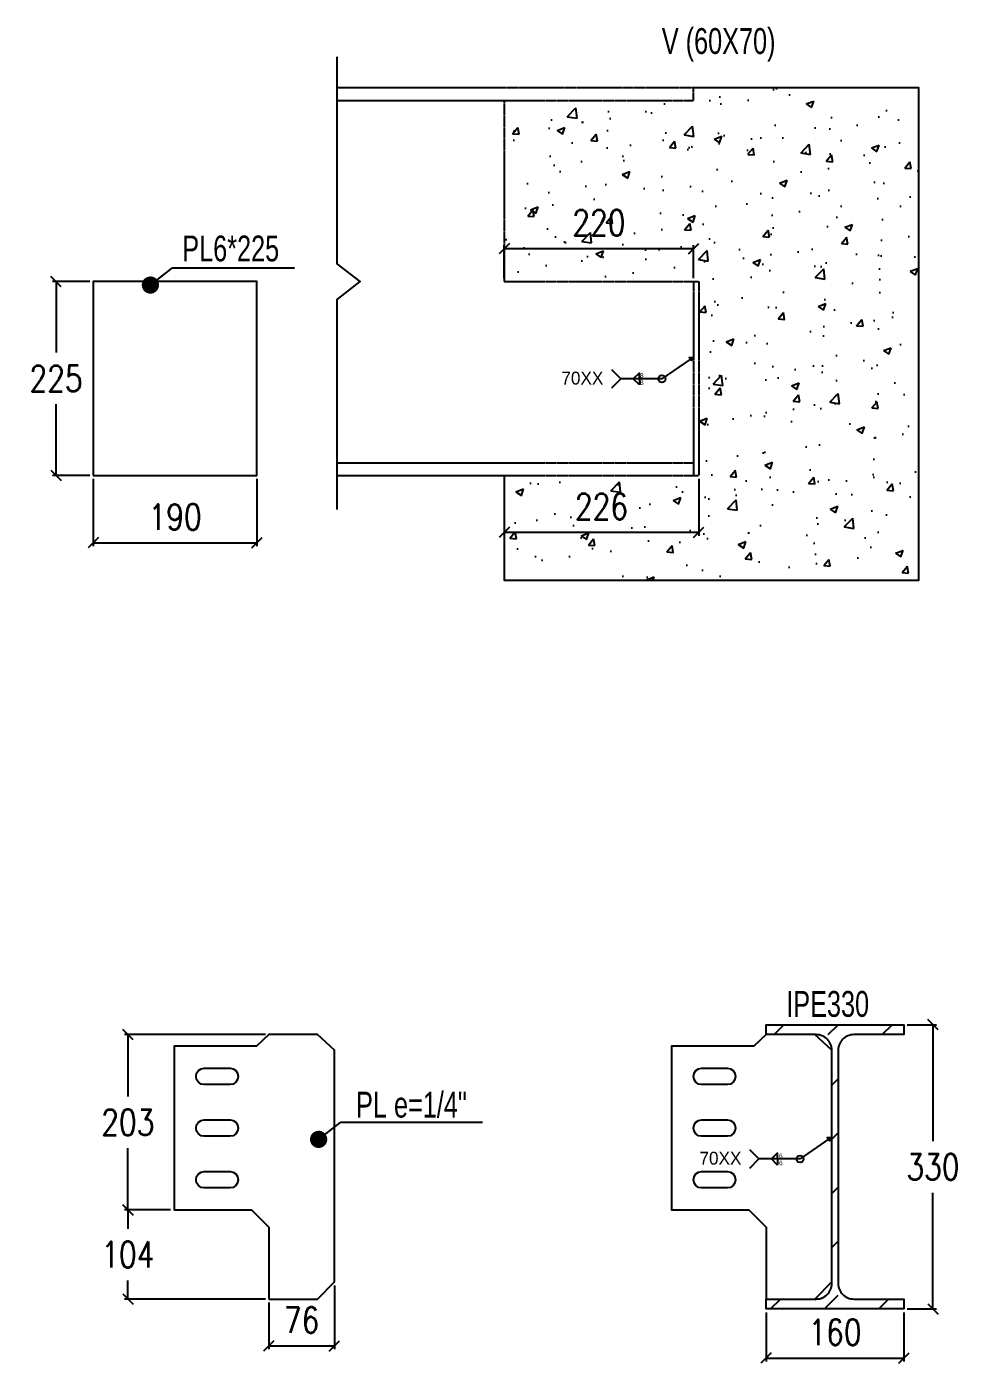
# Model space of a CAD drawing. Header units: millimetres. Extents: x -1715 to 93033, y -21962 to 25119.
# Drawn here: x 9172 to 10258, y -15968 to -14416 of the extents above; entities that cross this region are included whole.
import ezdxf
from ezdxf.enums import TextEntityAlignment as Align

# ---------------------------------------------------------------- set-up
doc = ezdxf.new("R2010")
doc.units = ezdxf.units.MM
doc.header["$LTSCALE"] = 0.4
doc.linetypes.add('DXK_LINE_DOT1', pattern=[1.8814, 0.9407, -0.9407])
for name, color, linetype in [('COTAS', 8, 'Continuous'), ('P-PLATINA', 6, 'Continuous'), ('TITULO', 3, 'Continuous')]:
    doc.layers.add(name, color=color, linetype=linetype)
doc.styles.add('CNI_COTAS', font='romans.shx', dxfattribs={"width": 0.8})
doc.styles.add('ROMANS', font='DINGRAFO.SHX')
doc.styles.add('VERDANA', font='arial.ttf')
doc.dimstyles.new('1.1', dxfattribs={"dimscale": 0, "dimtxt": 15, "dimasz": 20, "dimexe": 2, "dimexo": 2, "dimgap": 7, "dimtad": 1, "dimdec": 0, "dimzin": 4, "dimdsep": 46, "dimtxsty": 'CNI_COTAS', "dimblk": 'DOTSMALL', "dimcen": 0, "dimclrd": 256, "dimclrt": 3, "dimadec": 0, "dimazin": 0, "dimtfac": 1, "dimtdec": 0, "dimtmove": 2, "dimatfit": 0, "dimldrblk": 'DOT', "dimfxl": 0.05, "dimtolj": 1, "dimtzin": 0, "dimarcsym": 1})
doc.dimstyles.new('1.4', dxfattribs={"dimscale": 0, "dimtxt": 30, "dimasz": 12, "dimexe": 4, "dimexo": 4, "dimgap": 15, "dimtad": 1, "dimdec": 0, "dimzin": 4, "dimdsep": 46, "dimtxsty": 'CNI_COTAS', "dimblk": 'OBLIQUE', "dimcen": -0.09, "dimclrd": 256, "dimclrt": 3, "dimadec": 0, "dimazin": 0, "dimtfac": 1, "dimtdec": 0, "dimtmove": 2, "dimatfit": 0, "dimldrblk": 'DOT', "dimfxl": 0.05, "dimtolj": 1, "dimtzin": 0, "dimarcsym": 0})

# ---------------------------------------------------------------- blocks, each defined once
blk = doc.blocks.new('_Oblique')
at = {"color": 0, "linetype": 'ByBlock', "lineweight": -2}
blk.add_line((-0.5, -0.5), (0.5, 0.5), dxfattribs=at)
blk = doc.blocks.new('*D221')
at = {"layer": 'COTAS', "color": 0, "lineweight": -2, "transparency": 16777216}
for p, q in [((9449, -15586.8), (9285.3, -15586.8)), ((9339, -15790.3), (9285.3, -15790.3))]:
    blk.add_line(p, q, dxfattribs=at)
at = {"layer": 'COTAS', "lineweight": -2, "transparency": 16777216}
for p, q in [((9289.3, -15586.8), (9289.3, -15658.6)), ((9289.3, -15790.3), (9289.3, -15718.6))]:
    blk.add_line(p, q, dxfattribs=at)
at = {"layer": 'Defpoints', "color": 0, "transparency": 16777216}
for p in [(9453, -15586.8), (9289.3, -15790.3), (9343, -15790.3)]:
    blk.add_point(p, dxfattribs=at)
at = {"layer": 'COTAS', "lineweight": -2, "transparency": 16777216, "xscale": 12, "yscale": 12, "zscale": 12}
for p, rotation in [((9289.3, -15586.8), 90), ((9289.3, -15790.3), 270)]:
    blk.add_blockref('_Oblique', p, dxfattribs=dict(at, rotation=rotation))
at = {"layer": 'COTAS', "color": 3, "transparency": 16777216, "insert": (9289.3, -15688.6), "char_height": 30, "attachment_point": 5, "rotation": 0.01, "style": 'CNI_COTAS'}
blk.add_mtext('\\A1;203', dxfattribs=at)
blk = doc.blocks.new('_Dot')
at = {"color": 0, "linetype": 'ByBlock', "lineweight": -2}
blk.add_line((-0.5, 0), (-1, 0), dxfattribs=at)
at = {"color": 0, "linetype": 'ByBlock', "const_width": 0.5}
blk.add_lwpolyline([(-0.25, 0, 1), (0.25, 0, 1)], format="xyb", close=True, dxfattribs=at)
blk = doc.blocks.new('*D222')
at = {"layer": 'COTAS', "color": 0, "lineweight": -2, "transparency": 16777216}
for p, q in [((9339, -15790.3), (9285.3, -15790.3)), ((9449, -15893.8), (9285.3, -15893.8))]:
    blk.add_line(p, q, dxfattribs=at)
at = {"layer": 'COTAS', "lineweight": -2, "transparency": 16777216}
for p, q in [((9289.3, -15790.3), (9289.3, -15812.1)), ((9289.3, -15893.8), (9289.3, -15872.1))]:
    blk.add_line(p, q, dxfattribs=at)
at = {"layer": 'Defpoints', "color": 0, "transparency": 16777216}
for p in [(9343, -15790.3), (9289.3, -15893.8), (9453, -15893.8)]:
    blk.add_point(p, dxfattribs=at)
at = {"layer": 'COTAS', "lineweight": -2, "transparency": 16777216, "xscale": 12, "yscale": 12, "zscale": 12}
for p, rotation in [((9289.3, -15790.3), 90), ((9289.3, -15893.8), 270)]:
    blk.add_blockref('_Oblique', p, dxfattribs=dict(at, rotation=rotation))
at = {"layer": 'COTAS', "color": 3, "transparency": 16777216, "insert": (9289.3, -15842.1), "char_height": 30, "attachment_point": 5, "rotation": 0.01, "style": 'CNI_COTAS'}
blk.add_mtext('\\A1;104', dxfattribs=at)
blk = doc.blocks.new('*D223')
at = {"layer": 'COTAS', "color": 0, "lineweight": -2, "transparency": 16777216}
for p, q in [((9529.2, -15878), (9529.2, -15952.2)), ((9453, -15897.8), (9453, -15952.2))]:
    blk.add_line(p, q, dxfattribs=at)
at = {"layer": 'COTAS', "lineweight": -2, "transparency": 16777216}
blk.add_line((9453, -15948.2), (9529.2, -15948.2), dxfattribs=at)
at = {"layer": 'Defpoints', "color": 0, "transparency": 16777216}
for p in [(9529.2, -15874), (9453, -15893.8), (9529.2, -15948.2)]:
    blk.add_point(p, dxfattribs=at)
at = {"layer": 'COTAS', "lineweight": -2, "transparency": 16777216, "xscale": 12, "yscale": 12, "zscale": 12, "rotation": 180}
blk.add_blockref('_Oblique', (9453, -15948.2), dxfattribs=at)
at = {"layer": 'COTAS', "lineweight": -2, "transparency": 16777216, "xscale": 12, "yscale": 12, "zscale": 12}
blk.add_blockref('_Oblique', (9529.2, -15948.2), dxfattribs=at)
at = {"layer": 'COTAS', "color": 3, "transparency": 16777216, "insert": (9491.1, -15918.2), "char_height": 30, "attachment_point": 5, "style": 'CNI_COTAS'}
blk.add_mtext('\\A1;76', dxfattribs=at)
blk = doc.blocks.new('*D224')
at = {"layer": 'COTAS', "color": 0, "lineweight": -2, "transparency": 16777216}
for p, q in [((10030.6, -15909.3), (10030.6, -15966.4)), ((10190.6, -15909.3), (10190.6, -15966.4))]:
    blk.add_line(p, q, dxfattribs=at)
at = {"layer": 'COTAS', "lineweight": -2, "transparency": 16777216}
blk.add_line((10030.6, -15962.4), (10190.6, -15962.4), dxfattribs=at)
at = {"layer": 'Defpoints', "color": 0, "transparency": 16777216}
for p in [(10030.6, -15905.3), (10190.6, -15905.3), (10190.6, -15962.4)]:
    blk.add_point(p, dxfattribs=at)
at = {"layer": 'COTAS', "lineweight": -2, "transparency": 16777216, "xscale": 12, "yscale": 12, "zscale": 12, "rotation": 180}
blk.add_blockref('_Oblique', (10030.6, -15962.4), dxfattribs=at)
at = {"layer": 'COTAS', "lineweight": -2, "transparency": 16777216, "xscale": 12, "yscale": 12, "zscale": 12}
blk.add_blockref('_Oblique', (10190.6, -15962.4), dxfattribs=at)
at = {"layer": 'COTAS', "color": 3, "transparency": 16777216, "insert": (10110.6, -15932.4), "char_height": 30, "attachment_point": 5, "style": 'CNI_COTAS'}
blk.add_mtext('\\A1;160', dxfattribs=at)
blk = doc.blocks.new('*D225')
at = {"layer": 'COTAS', "color": 0, "lineweight": -2, "transparency": 16777216}
for p, q in [((10194.6, -15575.3), (10228.4, -15575.3)), ((10194.6, -15905.3), (10228.4, -15905.3))]:
    blk.add_line(p, q, dxfattribs=at)
at = {"layer": 'COTAS', "lineweight": -2, "transparency": 16777216}
for p, q in [((10224.4, -15575.3), (10224.4, -15710.3)), ((10224.4, -15905.3), (10224.4, -15770.3))]:
    blk.add_line(p, q, dxfattribs=at)
at = {"layer": 'Defpoints', "color": 0, "transparency": 16777216}
for p in [(10190.6, -15575.3), (10224.4, -15575.3), (10190.6, -15905.3)]:
    blk.add_point(p, dxfattribs=at)
at = {"layer": 'COTAS', "lineweight": -2, "transparency": 16777216, "xscale": 12, "yscale": 12, "zscale": 12}
for p, rotation in [((10224.4, -15575.3), 90), ((10224.4, -15905.3), 270)]:
    blk.add_blockref('_Oblique', p, dxfattribs=dict(at, rotation=rotation))
at = {"layer": 'COTAS', "color": 3, "transparency": 16777216, "insert": (10224.4, -15740.3), "char_height": 30, "attachment_point": 5, "rotation": 0.01, "style": 'CNI_COTAS'}
blk.add_mtext('\\A1;330', dxfattribs=at)
blk = doc.blocks.new('SOLDADURA FILETE ALREDEDOR')
h = blk.add_hatch(color=256)
h.dxf.hatch_style = 1
h.paths.add_polyline_path([(5063.7, 3679), (5060.1, 3684.2), (5066.4, 3684.8)])
for p, q in [((5061.9, 3681.6), (5015.5, 3649.2)), ((5015.5, 3649.2), (4948.3, 3649.2)), ((4978.7, 3659.2), (4968.7, 3649.2)), ((4978.7, 3639.2), (4968.7, 3649.2)), ((4978.7, 3649.2), (4978.7, 3659.2)), ((4978.7, 3649.2), (4978.7, 3639.2))]:
    blk.add_line(p, q)
blk.add_lwpolyline([(5066.4, 3684.8), (5063.7, 3679), (5060.1, 3684.2)], close=True)
blk.add_lwpolyline([(4933.5, 3634.4), (4948.3, 3649.2), (4933.5, 3664)])
blk.add_circle((5015.5, 3649.2), 5.81)
at = {"layer": 'TITULO', "style": 'ROMANS'}
for s, height, p in [('70XX', 21, (4851, 3640)), ('6', 7.5, (4981.3, 3650.6)), ('6', 7.5, (4981.3, 3639))]:
    blk.add_text(s, height=height, dxfattribs=at).set_placement(p)
blk = doc.blocks.new('_DotSmall')
at = {"color": 0, "linetype": 'ByBlock', "const_width": 0.5}
blk.add_lwpolyline([(-0.0625, 0, 1), (0.0625, 0, 1)], format="xyb", close=True, dxfattribs=at)
blk = doc.blocks.new('*D245')
at = {"layer": 'COTAS', "color": 0, "lineweight": -2, "transparency": 16777216}
for p, q in [((9726.4, -14708.3), (9726.4, -14669.9)), ((9946.4, -14708.3), (9946.4, -14669.9))]:
    blk.add_line(p, q, dxfattribs=at)
at = {"layer": 'COTAS', "lineweight": -2, "transparency": 16777216}
blk.add_line((9726.4, -14673.9), (9946.4, -14673.9), dxfattribs=at)
at = {"layer": 'Defpoints', "color": 0, "transparency": 16777216}
for p in [(9946.4, -14673.9), (9726.4, -14712.3), (9946.4, -14712.3)]:
    blk.add_point(p, dxfattribs=at)
at = {"layer": 'COTAS', "lineweight": -2, "transparency": 16777216, "xscale": 12, "yscale": 12, "zscale": 12, "rotation": 180}
blk.add_blockref('_Oblique', (9726.4, -14673.9), dxfattribs=at)
at = {"layer": 'COTAS', "lineweight": -2, "transparency": 16777216, "xscale": 12, "yscale": 12, "zscale": 12}
blk.add_blockref('_Oblique', (9946.4, -14673.9), dxfattribs=at)
at = {"layer": 'COTAS', "color": 3, "transparency": 16777216, "insert": (9836.4, -14643.9), "char_height": 30, "attachment_point": 5, "style": 'CNI_COTAS'}
blk.add_mtext('\\A1;220', dxfattribs=at)
blk = doc.blocks.new('*D246')
at = {"layer": 'COTAS', "color": 0, "lineweight": -2, "transparency": 16777216}
for p, q in [((9726.4, -14941.3), (9726.4, -15007.4)), ((9952.4, -14941.3), (9952.4, -15007.4))]:
    blk.add_line(p, q, dxfattribs=at)
at = {"layer": 'COTAS', "lineweight": -2, "transparency": 16777216}
blk.add_line((9726.4, -15003.4), (9952.4, -15003.4), dxfattribs=at)
at = {"layer": 'Defpoints', "color": 0, "transparency": 16777216}
for p in [(9726.4, -14937.3), (9952.4, -14937.3), (9952.4, -15003.4)]:
    blk.add_point(p, dxfattribs=at)
at = {"layer": 'COTAS', "lineweight": -2, "transparency": 16777216, "xscale": 12, "yscale": 12, "zscale": 12, "rotation": 180}
blk.add_blockref('_Oblique', (9726.4, -15003.4), dxfattribs=at)
at = {"layer": 'COTAS', "lineweight": -2, "transparency": 16777216, "xscale": 12, "yscale": 12, "zscale": 12}
blk.add_blockref('_Oblique', (9952.4, -15003.4), dxfattribs=at)
at = {"layer": 'COTAS', "color": 3, "transparency": 16777216, "insert": (9839.4, -14973.4), "char_height": 30, "attachment_point": 5, "style": 'CNI_COTAS'}
blk.add_mtext('\\A1;226', dxfattribs=at)
blk = doc.blocks.new('*D248')
at = {"layer": 'COTAS', "color": 0, "lineweight": -2, "transparency": 16777216}
for p, q in [((9245.2, -14712.3), (9201.9, -14712.3)), ((9245.2, -14937.3), (9201.9, -14937.3))]:
    blk.add_line(p, q, dxfattribs=at)
at = {"layer": 'COTAS', "lineweight": -2, "transparency": 16777216}
for p, q in [((9205.9, -14712.3), (9205.9, -14794.8)), ((9205.9, -14937.3), (9205.9, -14854.8))]:
    blk.add_line(p, q, dxfattribs=at)
at = {"layer": 'Defpoints', "color": 0, "transparency": 16777216}
for p in [(9249.2, -14712.3), (9205.9, -14937.3), (9249.2, -14937.3)]:
    blk.add_point(p, dxfattribs=at)
at = {"layer": 'COTAS', "lineweight": -2, "transparency": 16777216, "xscale": 12, "yscale": 12, "zscale": 12}
for p, rotation in [((9205.9, -14712.3), 90), ((9205.9, -14937.3), 270)]:
    blk.add_blockref('_Oblique', p, dxfattribs=dict(at, rotation=rotation))
at = {"layer": 'COTAS', "color": 3, "transparency": 16777216, "insert": (9205.9, -14824.8), "char_height": 30, "attachment_point": 5, "rotation": 0.01, "style": 'CNI_COTAS'}
blk.add_mtext('\\A1;225', dxfattribs=at)
blk = doc.blocks.new('*D249')
at = {"layer": 'COTAS', "color": 0, "lineweight": -2, "transparency": 16777216}
for p, q in [((9249.2, -14941.3), (9249.2, -15019.6)), ((9439.2, -14941.3), (9439.2, -15019.6))]:
    blk.add_line(p, q, dxfattribs=at)
at = {"layer": 'COTAS', "lineweight": -2, "transparency": 16777216}
blk.add_line((9249.2, -15015.6), (9439.2, -15015.6), dxfattribs=at)
at = {"layer": 'Defpoints', "color": 0, "transparency": 16777216}
for p in [(9249.2, -14937.3), (9439.2, -14937.3), (9439.2, -15015.6)]:
    blk.add_point(p, dxfattribs=at)
at = {"layer": 'COTAS', "lineweight": -2, "transparency": 16777216, "xscale": 12, "yscale": 12, "zscale": 12, "rotation": 180}
blk.add_blockref('_Oblique', (9249.2, -15015.6), dxfattribs=at)
at = {"layer": 'COTAS', "lineweight": -2, "transparency": 16777216, "xscale": 12, "yscale": 12, "zscale": 12}
blk.add_blockref('_Oblique', (9439.2, -15015.6), dxfattribs=at)
at = {"layer": 'COTAS', "color": 3, "transparency": 16777216, "insert": (9344.2, -14985.6), "char_height": 30, "attachment_point": 5, "style": 'CNI_COTAS'}
blk.add_mtext('\\A1;190', dxfattribs=at)
blk = doc.blocks.new('SOLDADURA FILETE ALREDEDOR 1 DE 8')
h = blk.add_hatch(color=256)
h.dxf.hatch_style = 1
h.paths.add_polyline_path([(8202.3, -7175.2), (8199.7, -7171.4), (8204.2, -7171)])
for p, q in [((8201, -7173.3), (8168, -7196.3)), ((8168, -7196.3), (8120.2, -7196.3)), ((8141.8, -7189.2), (8134.7, -7196.3)), ((8141.8, -7203.4), (8134.7, -7196.3)), ((8141.8, -7196.3), (8141.8, -7189.2)), ((8141.8, -7196.3), (8141.8, -7203.4))]:
    blk.add_line(p, q)
blk.add_lwpolyline([(8109.7, -7206.8), (8120.2, -7196.3), (8109.7, -7185.8)])
blk.add_lwpolyline([(8204.2, -7171), (8202.3, -7175.2), (8199.7, -7171.4)], close=True)
blk.add_circle((8168, -7196.3), 4.13)
at = {"layer": 'TITULO', "style": 'ROMANS'}
for s, height, p in [('70XX', 14.92, (8051.2, -7202.9)), ('8', 5.33, (8142.6, -7195.1)), ('8', 5.33, (8142.6, -7203.4))]:
    blk.add_text(s, height=height, dxfattribs=at).set_placement(p)

msp = doc.modelspace()

# ---------------------------------------------------------------- hatches: boundary and pattern name
at = {"linetype": 'Continuous'}
h = msp.add_hatch(dxfattribs=at)
h.set_pattern_fill('', scale=14, style=0, pattern_type=0)
h.set_pattern_definition([(45, (10040.644, -15586.016), (-31.431, 31.431), [])])
h.paths.add_polyline_path([(10030.6, -15575.3), (10030.6, -15586.8), (10106.9, -15586.8), (10106.9, -15893.8), (10030.6, -15893.8), (10030.6, -15905.3), (10190.6, -15905.3), (10190.6, -15893.8), (10114.4, -15893.8), (10114.4, -15586.8), (10190.6, -15586.8), (10190.6, -15575.3)])
at = {"layer": 'COTAS'}
h = msp.add_hatch(dxfattribs=at)
h.set_pattern_fill('AR-CONC', color=256, scale=0.5)
h.set_pattern_definition([(50, (-1259.02, -6435.716), (91.09233, -7.96954), [9.525, -104.775]), (355, (-1259.02, -6435.72), (-17.6217, 95.5284), [7.62, -83.8203]), (100.45144, (-1251.43, -6436.38), (73.4706, 87.5589), [8.095, -89.0451]), (46.1842, (-1259.02, -6410.32), (135.5395, -21.0212), [14.2875, -157.1625]), (96.6356, (-1247.72, -6412.07), (118.7021, 123.7131), [12.1425, -133.5678]), (351.1842, (-1259.02, -6410.32), (118.702, 123.713), [11.43, -125.7299]), (21, (-1246.32, -6416.666), (75.8072, -51.1326), [9.525, -104.775]), (326, (-1246.32, -6416.67), (30.901, 92.094), [7.62, -83.82]), (71.45144, (-1240, -6420.93), (106.7082, 40.9614), [8.095, -89.04497]), (37.5, (-1259.018, -6435.716), (1.5443, 42.27752), [0, -82.804, 0, -85.09, 0, -84.1375]), (7.5, (-1259.02, -6435.716), (33.40983, 50.09029), [0, -48.514, 0, -80.899, 0, -32.0675]), (327.5, (-1287.34, -6435.716), (67.7953, -2.86437), [0, -31.75, 0, -99.06, 0, -131.445]), (317.5, (-1300.04, -6435.716), (74.0646, 12.71325), [0, -41.275, 0, -65.786, 0, -93.345])])
h.paths.add_polyline_path([(10207.9, -14487.3), (9946.4, -14487.3), (9946.4, -14501.9), (9726.4, -14501.9), (9726.4, -14712.3), (9946.4, -14712.3), (9952.4, -14712.3), (9952.4, -14937.3), (9946.4, -14937.3), (9726.4, -14937.3), (9726.4, -15059.1), (10207.9, -15059.1)])
h.paths.add_polyline_path([(9801.1, -14995.9), (9877.8, -14995.9), (9877.8, -14950.9), (9801.1, -14950.9)], flags=24)
h.paths.add_polyline_path([(9798.1, -14666.4), (9874.8, -14666.4), (9874.8, -14621.4), (9798.1, -14621.4)], flags=24)

# ---------------------------------------------------------------- linework, layer by layer
at = {"color": 2}
for p, q in [((9532.6, -14922.7), (9726.4, -14922.7)), ((9532.6, -14937.3), (9726.4, -14937.3))]:
    msp.add_line(p, q, dxfattribs=at)
at = {"color": 2, "linetype": 'DXK_LINE_DOT1'}
for p, q in [((9726.4, -14922.7), (9946.4, -14922.7)), ((9726.4, -14937.3), (9946.4, -14937.3))]:
    msp.add_line(p, q, dxfattribs=at)
at = {"color": 2}
for points in [[(9726.4, -14487.3), (9532.6, -14487.3)], [(9532.6, -14501.9), (9726.4, -14501.9)]]:
    msp.add_lwpolyline(points, dxfattribs=at)
at = {"color": 2, "linetype": 'DXK_LINE_DOT1'}
for points in [[(9726.4, -14501.9), (9946.4, -14501.9), (9946.4, -14487.3), (9726.4, -14487.3)], [(9726.4, -14501.9), (9726.4, -14712.3), (9946.4, -14712.3)]]:
    msp.add_lwpolyline(points, dxfattribs=at)
at = {"color": 2, "linetype": 'Continuous'}
msp.add_lwpolyline([(10088.9, -15893.8, 0.414214), (10106.9, -15875.8), (10106.9, -15604.8, 0.414214), (10088.9, -15586.8), (10030.6, -15586.8), (10030.6, -15575.3), (10190.6, -15575.3), (10190.6, -15586.8), (10132.4, -15586.8, 0.414214), (10114.4, -15604.8), (10114.4, -15875.8, 0.414214), (10132.4, -15893.8), (10190.6, -15893.8), (10190.6, -15905.3), (10030.6, -15905.3), (10030.6, -15893.8)], format="xyb", close=True, dxfattribs=at)
at = {"layer": 'COTAS'}
msp.add_lwpolyline([(9532.6, -14977), (9532.6, -14733.1), (9559, -14712.3), (9532.6, -14691.6), (9532.6, -14451.1)], dxfattribs=at)
at = {"layer": 'COTAS', "color": 1}
msp.add_lwpolyline([(9726.4, -14937.3), (9726.4, -15059.1), (10207.9, -15059.1), (10207.9, -14487.3), (9946.4, -14487.3)], dxfattribs=at)
at = {"layer": 'P-PLATINA', "linetype": 'DXK_LINE_DOT1'}
for p, q in [((9946.4, -14712.3), (9946.4, -14937.3)), ((9946.4, -14712.3), (9952.4, -14712.3)), ((9952.4, -14712.3), (9952.4, -14937.3)), ((9946.4, -14937.3), (9952.4, -14937.3))]:
    msp.add_line(p, q, dxfattribs=at)
at = {"layer": 'P-PLATINA', "color": 6, "linetype": 'Continuous'}
for p, q in [((9509.4, -15586.8), (9453, -15586.8)), ((10087.1, -15586.8), (10030.6, -15586.8))]:
    msp.add_line(p, q, dxfattribs=at)
at = {"layer": 'P-PLATINA', "linetype": 'Continuous'}
msp.add_lwpolyline([(9249.2, -14937.3), (9439.2, -14937.3), (9439.2, -14712.3), (9249.2, -14712.3)], close=True, dxfattribs=at)
at = {"layer": 'P-PLATINA', "color": 6, "linetype": 'Continuous'}
for points in [[(9453, -15586.8), (9438.7, -15600.3), (9343, -15600.3), (9343, -15790.3), (9433, -15790.3), (9443, -15800.3), (9453, -15810.3), (9453, -15893.8)], [(9453, -15893.8), (9509.4, -15893.8), (9529.2, -15874), (9529.2, -15604.8), (9509.4, -15586.8)], [(10030.6, -15586.8), (10016.3, -15600.3), (9920.6, -15600.3), (9920.6, -15790.3), (10010.6, -15790.3), (10020.6, -15800.3), (10030.6, -15810.3), (10030.6, -15893.8)], [(10030.6, -15893.8), (10087.1, -15893.8), (10106.9, -15874), (10106.9, -15604.8), (10087.1, -15586.8)], [(9384.6, -15644.8), (9378, -15644.8), (9374.3, -15644.1), (9371.2, -15642), (9369.2, -15639), (9368.5, -15635.3), (9369.2, -15631.7), (9371.2, -15628.6), (9374.3, -15626.5), (9378, -15625.8), (9384.6, -15625.8)], [(9378, -15625.8), (9408, -15625.8), (9411.6, -15626.5), (9414.7, -15628.6), (9416.7, -15631.7), (9417.5, -15635.3), (9416.7, -15639), (9414.7, -15642), (9411.6, -15644.1), (9408, -15644.8), (9378, -15644.8)], [(9962.3, -15644.8), (9955.6, -15644.8), (9952, -15644.1), (9948.9, -15642), (9946.9, -15639), (9946.1, -15635.3), (9946.9, -15631.7), (9948.9, -15628.6), (9952, -15626.5), (9955.6, -15625.8), (9962.3, -15625.8)], [(9955.6, -15625.8), (9985.6, -15625.8), (9989.3, -15626.5), (9992.4, -15628.6), (9994.4, -15631.7), (9995.1, -15635.3), (9994.4, -15639), (9992.4, -15642), (9989.3, -15644.1), (9985.6, -15644.8), (9955.6, -15644.8)], [(9384.6, -15704.8), (9378, -15704.8), (9374.3, -15704.1), (9371.2, -15702), (9369.2, -15699), (9368.5, -15695.3), (9369.2, -15691.7), (9371.2, -15688.6), (9374.3, -15686.5), (9378, -15685.8), (9384.6, -15685.8)], [(9378, -15685.8), (9408, -15685.8), (9411.6, -15686.5), (9414.7, -15688.6), (9416.7, -15691.7), (9417.5, -15695.3), (9416.7, -15699), (9414.7, -15702), (9411.6, -15704.1), (9408, -15704.8), (9378, -15704.8)], [(9962.3, -15704.8), (9955.6, -15704.8), (9952, -15704.1), (9948.9, -15702), (9946.9, -15699), (9946.1, -15695.3), (9946.9, -15691.7), (9948.9, -15688.6), (9952, -15686.5), (9955.6, -15685.8), (9962.3, -15685.8)], [(9955.6, -15685.8), (9985.6, -15685.8), (9989.3, -15686.5), (9992.4, -15688.6), (9994.4, -15691.7), (9995.1, -15695.3), (9994.4, -15699), (9992.4, -15702), (9989.3, -15704.1), (9985.6, -15704.8), (9955.6, -15704.8)], [(9384.6, -15764.8), (9378, -15764.8), (9374.3, -15764.1), (9371.2, -15762), (9369.2, -15759), (9368.5, -15755.3), (9369.2, -15751.7), (9371.2, -15748.6), (9374.3, -15746.5), (9378, -15745.8), (9384.6, -15745.8)], [(9378, -15745.8), (9408, -15745.8), (9411.6, -15746.5), (9414.7, -15748.6), (9416.7, -15751.7), (9417.5, -15755.3), (9416.7, -15759), (9414.7, -15762), (9411.6, -15764.1), (9408, -15764.8), (9378, -15764.8)], [(9962.3, -15764.8), (9955.6, -15764.8), (9952, -15764.1), (9948.9, -15762), (9946.9, -15759), (9946.1, -15755.3), (9946.9, -15751.7), (9948.9, -15748.6), (9952, -15746.5), (9955.6, -15745.8), (9962.3, -15745.8)], [(9955.6, -15745.8), (9985.6, -15745.8), (9989.3, -15746.5), (9992.4, -15748.6), (9994.4, -15751.7), (9995.1, -15755.3), (9994.4, -15759), (9992.4, -15762), (9989.3, -15764.1), (9985.6, -15764.8), (9955.6, -15764.8)]]:
    msp.add_lwpolyline(points, dxfattribs=at)

# ---------------------------------------------------------------- block references
msp.add_blockref('SOLDADURA FILETE ALREDEDOR 1 DE 8', (1741.6, -7628.9))
at = {"xscale": 0.7104614331683008, "yscale": 0.7104614331683008, "zscale": 0.7104614331683008}
msp.add_blockref('SOLDADURA FILETE ALREDEDOR', (6506.7, -18323.8), dxfattribs=at)

# ---------------------------------------------------------------- texts
at = {"color": 96, "style": 'VERDANA', "width": 0.7}
for s, p in [('V (60X70)', (9975.5, -14432.9)), ('PL6*225', (9408.8, -14673.8)), ('IPE330', (10102.1, -15551.1)), ('PL e=1/4"', (9618.7, -15668.1))]:
    msp.add_text(s, height=30, dxfattribs=at).set_placement(p, align=Align.MIDDLE_CENTER)

# ---------------------------------------------------------------- dimensions: what is measured, and where the dimension line sits
at = {"layer": 'COTAS'}
for base, p1, p2, picture, middle in [((9946.4, -14673.9), (9726.4, -14712.3), (9946.4, -14712.3), '*D245', (9836.4, -14643.9)), ((9439.2, -15015.6), (9249.2, -14937.3), (9439.2, -14937.3), '*D249', (9344.2, -14985.6)), ((9952.4, -15003.4), (9726.4, -14937.3), (9952.4, -14937.3), '*D246', (9839.4, -14973.4)), ((9529.2, -15948.2), (9453, -15893.8), (9529.2, -15874), '*D223', (9491.1, -15918.2)), ((10190.6, -15962.4), (10030.6, -15905.3), (10190.6, -15905.3), '*D224', (10110.6, -15932.4))]:
    dim = msp.add_linear_dim(base=base, p1=p1, p2=p2, dimstyle='1.4', override={"dimscale": 1}, dxfattribs=at)
    dim.commit()
    dim.dimension.update_dxf_attribs({"geometry": picture, "text_midpoint": middle})
for base, p1, p2, picture, middle in [((9205.9, -14937.3), (9249.2, -14712.3), (9249.2, -14937.3), '*D248', (9205.9, -14824.8)), ((9289.28967, -15790.315786), (9452.954212, -15586.815789), (9342.954209, -15790.315786), '*D221', (9289.28967, -15688.565788)), ((10224.4, -15575.3), (10190.6, -15905.3), (10190.6, -15575.3), '*D225', (10224.4, -15740.3)), ((9289.28967, -15893.815789), (9342.954209, -15790.315786), (9452.954207, -15893.815789), '*D222', (9289.28967, -15842.065788))]:
    dim = msp.add_linear_dim(base=base, p1=p1, p2=p2, angle=90, dimstyle='1.4', override={"dimscale": 1}, dxfattribs=at)
    dim.commit()
    dim.dimension.update_dxf_attribs({"geometry": picture, "text_midpoint": middle, "text_rotation": 0.01})

# ---------------------------------------------------------------- leaders
for points in [[(9315.5, -14716.3), (9341, -14696.3), (9482.7, -14696.2)], [(9510.9, -15708.4), (9536.5, -15688.5), (9701.1, -15688.5)]]:
    msp.add_leader(points, dimstyle='1.1', override={"dimscale": 1}, dxfattribs=at)

doc.saveas('drawing.dxf')
